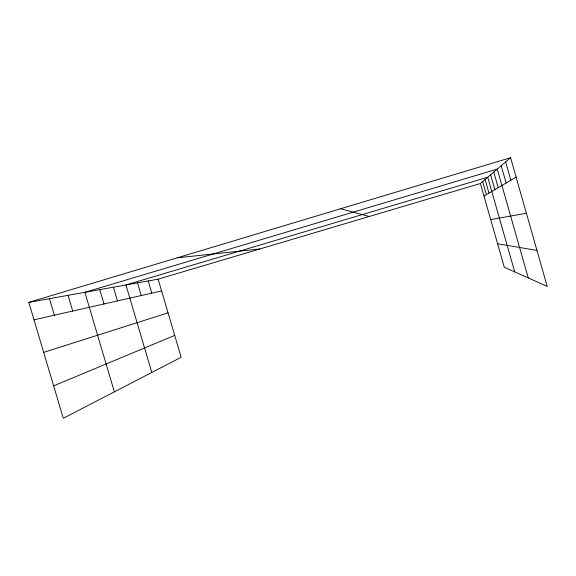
<?xml version="1.0" encoding="UTF-8"?>
<svg xmlns="http://www.w3.org/2000/svg" width="576" height="576" viewBox="0 0 576 576"><rect width="100%" height="100%" fill="white"/><g stroke="black" fill="none" stroke-linecap="round" stroke-linejoin="round"><path stroke-width="0.86" d="M480.406 183.492L510.588 157.716L547.2 286.402L504.302 267.221L480.406 183.492L158.155 279.166L28.8 302.371L63.295 418.284L181.138 357.286L158.155 279.166M484.006 196.092L516.103 177.098M53.64 385.848L174.701 335.412M43.682 352.368L168.062 312.847M28.8 302.371L510.588 157.716M33.991 319.824L161.611 290.923M490.709 219.593L526.385 213.235M177.199 257.818L259.783 248.998M497.614 243.778L536.954 250.402M340.632 208.742L369.238 216.497M49.45 298.663L54.36 315.209M151.783 372.485L125.957 284.94L487.728 177.242L514.721 271.879M113.414 287.194L117.468 300.917M99.778 289.642L104.018 303.962M114.365 391.853L84.888 292.313L497.246 169.114L528.25 277.927M68.047 295.33L72.713 311.054M148.226 280.951L151.812 293.141M137.52 282.866L141.257 295.531M505.627 161.95L510.826 180.216M501.206 165.722L506.131 182.995M493.769 172.08L498.218 187.682M490.615 174.78L494.856 189.67M485.086 179.503L488.981 193.147M482.652 181.577L486.389 194.681"/></g></svg>
